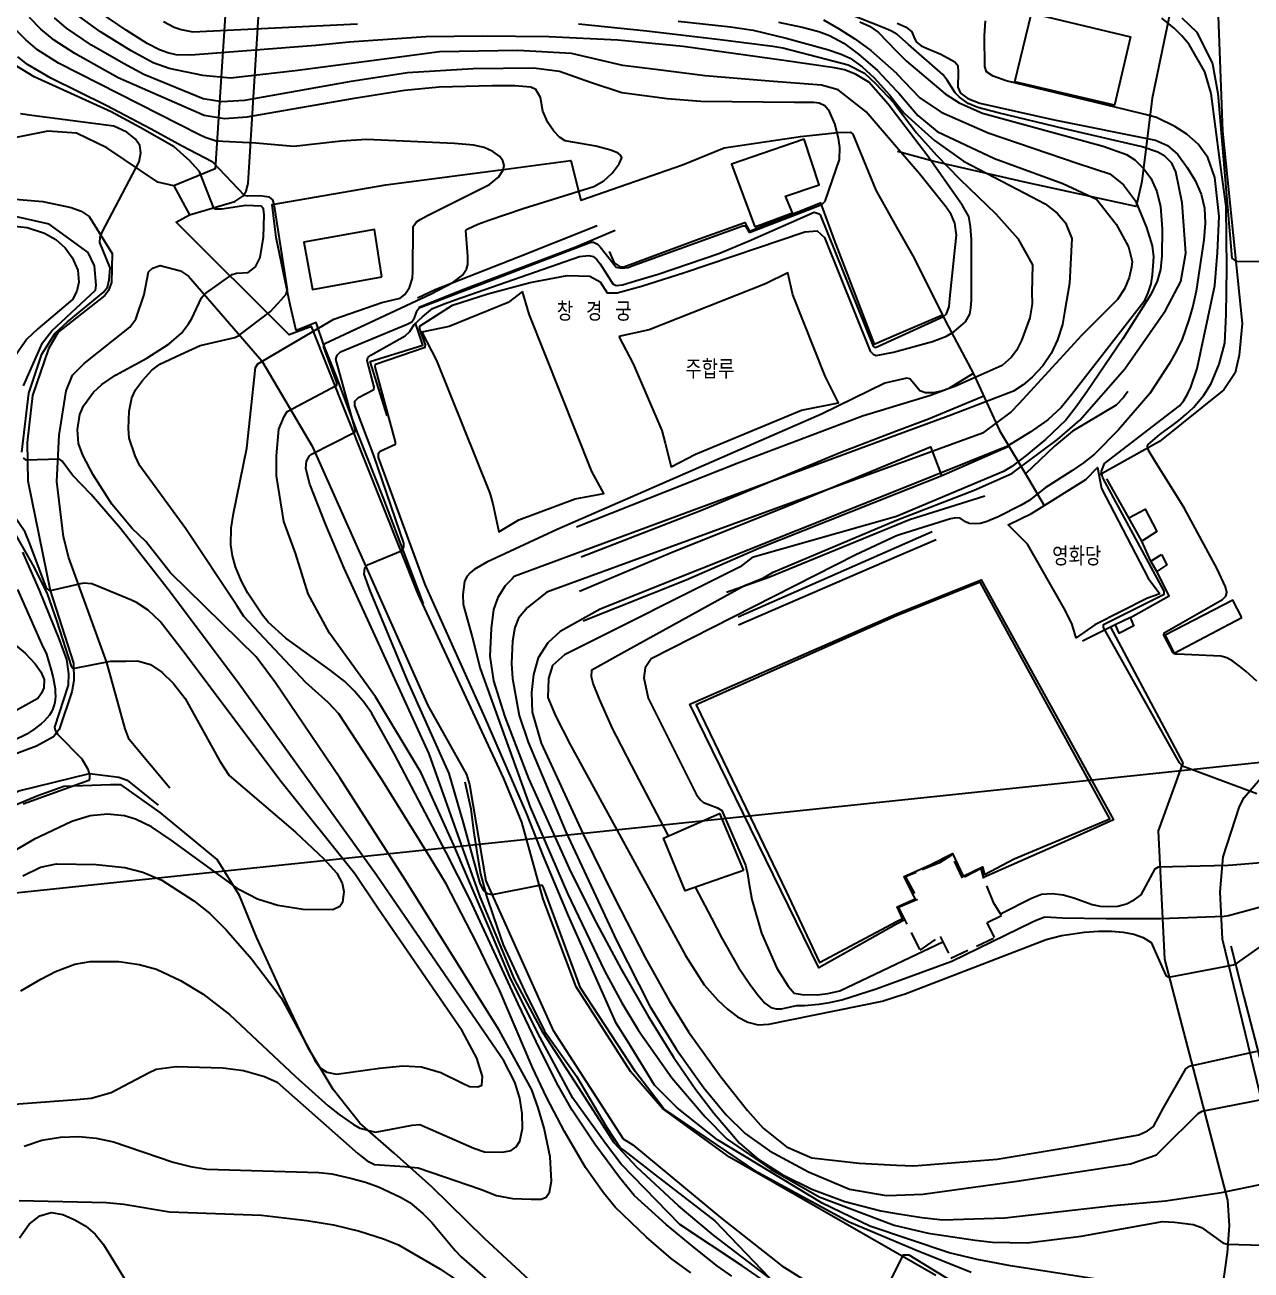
# Model space of a CAD drawing. Header units: feet. Extents: x 197796 to 199821, y 552499 to 555392.
# Drawn here: x 199281.3 to 199412.2, y 553517.4 to 553650.4 of the extents above; entities that cross this region are included whole.
import ezdxf

# ---------------------------------------------------------------- set-up
doc = ezdxf.new("R2010")
doc.units = ezdxf.units.FT
doc.header["$MEASUREMENT"] = 0
doc.linetypes.add('ANYANG3', pattern=[3, 2, -1])
for name, color, linetype in [('AAA001', 7, 'CONTINUOUS'), ('AAA004', 7, 'ANYANG3'), ('AAA008', 7, 'CONTINUOUS'), ('AAC001', 7, 'CONTINUOUS'), ('ADA085', 1, 'CONTINUOUS'), ('AE150', 7, 'CONTINUOUS'), ('AZ0801', 7, 'CONTINUOUS'), ('BA010', 5, 'CONTINUOUS'), ('CAA001', 7, 'CONTINUOUS'), ('CAA002', 30, 'CONTINUOUS'), ('wipco_image', 2, 'CONTINUOUS'), ('ZC003', 7, 'CONTINUOUS')]:
    doc.layers.add(name, color=color, linetype=linetype)
doc.styles.add('NGSW', font='ROMANS.shx', dxfattribs={"bigfont": 'NGSW.shx'})
picture_1 = doc.add_image_def('image1.jpg', size_in_pixel=(8269, 5907))

msp = doc.modelspace()

# ---------------------------------------------------------------- linework, layer by layer
at = {"layer": 'AAA001', "color": 255}
msp.add_lwpolyline([(199358.06, 553560.09), (199351.84, 553557.91), (199349.5, 553563.55), (199355.48, 553566.18), (199358.06, 553560.09)], dxfattribs=at)
at = {"layer": 'AAA004', "color": 255}
msp.add_lwpolyline([(199380.27, 553561.73), (199378.98, 553560.91), (199376.48, 553559.86), (199375.35, 553559.39), (199376.64, 553556.99), (199375.03, 553556.3), (199374.6, 553556.13), (199376.9, 553551.56), (199379.04, 553553.05), (199380.2, 553550.73), (199384.86, 553552.92), (199384.06, 553554.54), (199385.59, 553555.29), (199384.78, 553556.61), (199383.69, 553559.23), (199383.42, 553560.29), (199381.42, 553559.25), (199380.27, 553561.73)], dxfattribs=at)
at = {"layer": 'AAA008', "color": 255}
for points in [[(199388.81, 553651.61), (199399.38, 553649.08), (199397.65, 553641.78), (199387, 553644.29), (199388.81, 553651.61)], [(199359.28, 553628.8), (199363.27, 553630.3), (199362.53, 553632.08), (199366.14, 553633.3), (199364.52, 553638.17), (199356.77, 553635.49), (199359.28, 553628.8)], [(199319.43, 553623.47), (199318.67, 553628.51), (199311.13, 553627.18), (199312.06, 553622.12), (199319.43, 553623.47)], [(199344.74, 553617.08), (199346.26, 553614.19), (199349.33, 553607.06), (199349.7, 553605.7), (199350.32, 553603.17), (199352.94, 553604.53), (199364.25, 553609.22), (199368.18, 553610), (199366.76, 553612.87), (199363.31, 553621.55), (199362.77, 553623.89), (199360.39, 553622.71), (199347.99, 553617.82), (199344.74, 553617.08)], [(199334.45, 553621.91), (199332.94, 553620.71), (199326.64, 553618.16), (199323.73, 553617.56), (199325.28, 553614.54), (199330.99, 553600.36), (199331.29, 553599.22), (199331.94, 553596.25), (199334.06, 553597.52), (199340.1, 553599.76), (199343.15, 553600.33), (199341.87, 553602.67), (199335.18, 553619.49), (199334.45, 553621.91)], [(199402.48, 553589.61), (199401.18, 553589.17), (199395.57, 553586.3), (199393.58, 553584.92), (199393.09, 553586.46), (199392.25, 553588.12), (199388.37, 553594.91), (199386.3, 553596.97), (199388.79, 553598.21), (199394.58, 553601.83), (199395.85, 553603.1), (199396.28, 553600.85), (199401.24, 553591.29), (199402.48, 553589.61)]]:
    msp.add_lwpolyline(points, dxfattribs=at)
at = {"layer": 'AAC001', "color": 255}
for points in [[(199403.58, 553651.74), (199401.69, 553642.53), (199400.59, 553633.63), (199399.97, 553630.97), (199388.21, 553633.55), (199378.39, 553635.77), (199374.49, 553636.86)], [(199323.9, 553588.55), (199319.63, 553599.84), (199316.95, 553606.56), (199314.64, 553612.71), (199313.26, 553616.18), (199312.44, 553618.6), (199310.32, 553617.75), (199309.65, 553620.46), (199308.16, 553627.66), (199307.75, 553631.2), (199319.86, 553633.27), (199332.69, 553634.95), (199339.62, 553635.89), (199340.69, 553631.63), (199351.53, 553635.41), (199355.99, 553637.25), (199364.14, 553638.45), (199368.13, 553638.87), (199369.48, 553638.91), (199369.73, 553638.69), (199372.17, 553632.73), (199374.39, 553628.77), (199376.26, 553625.46), (199379.62, 553618.74), (199382.61, 553613.12), (199385.38, 553607.07), (199388.49, 553601.9), (199390.14, 553599.06)], [(199399.07, 553611.23), (199398.63, 553610.59), (199397.82, 553609.76), (199393.16, 553607), (199391.25, 553605.39), (199388.17, 553602.44)], [(199337.12, 553514.55), (199330.41, 553520.81), (199324.78, 553526.3), (199320.78, 553529.89), (199317.1, 553533.1), (199314.24, 553536.71), (199311.59, 553541.16), (199309.3, 553545.9), (199306.12, 553552.91), (199304.24, 553557.42), (199301.87, 553561.26), (199295.78, 553566.29), (199291.63, 553569.21), (199290.47, 553569.24), (199285.52, 553569.05), (199282.73, 553568.06), (199274.67, 553564.69)]]:
    msp.add_lwpolyline(points, dxfattribs=at)
at = {"layer": 'ADA085', "color": 255}
for points in [[(199401.58, 553757.03), (199402.69, 553756.14), (199404.01, 553755.89), (199405.52, 553755.82), (199405.95, 553754.56), (199409.4, 553731.11), (199414.42, 553709.17), (199414.66, 553705.12), (199414.37, 553701), (199413.07, 553693.54), (199409.4, 553679.53), (199408.06, 553669.35), (199409.2, 553639.03), (199411.27, 553618.47), (199410.95, 553615.1), (199410.55, 553613.2), (199409.32, 553611.4), (199402.47, 553605.88), (199396.03, 553602.27)], [(199303.44, 553662.28), (199301.65, 553634.99), (199297.24, 553633.18), (199295.53, 553633.57), (199290.1, 553637.25), (199286.87, 553638.81), (199283.79, 553639), (199278.8, 553638.03)], [(199378.58, 553516.85), (199356.57, 553529.46), (199349.4, 553534.69), (199345.98, 553538.63), (199340.2, 553547.65), (199336.67, 553557.03), (199334.38, 553565.25), (199332.48, 553569.92), (199323.34, 553589.6), (199311.94, 553618.16), (199309.55, 553617.28), (199297.5, 553629.3), (199298.93, 553630.07), (199303.77, 553631.51), (199304.6, 553632.09), (199304.95, 553632.62), (199305.17, 553633.42), (199306.96, 553662.18)], [(199278.61, 553631.88), (199283.27, 553631.5), (199286.27, 553630.86), (199287.35, 553630.49), (199288.2, 553629.91), (199290.67, 553625.95), (199290.59, 553622.85), (199290.26, 553621.99), (199289.88, 553621.47), (199284.9, 553617.55), (199283.86, 553615.76), (199282.16, 553610.79), (199281.59, 553605.78), (199281.67, 553601.7), (199284.03, 553589.97), (199286.54, 553582.23), (199286.58, 553580.35), (199286.34, 553579.17), (199285.01, 553575.12), (199284.4, 553574.34), (199282.6, 553573.37), (199272.97, 553569.79)], [(199296.8, 553568.87), (199292.49, 553574.07), (199292.04, 553575.21), (199290.08, 553582.28), (199286.05, 553593.46), (199285.46, 553595.72), (199284.77, 553601.6), (199285, 553606.55), (199285.76, 553611.3), (199286.41, 553612.95), (199287.66, 553614.2), (199292.54, 553618.08), (199293.18, 553618.93), (199294.08, 553621.59), (199294.53, 553624), (199294.95, 553624.39), (199295.8, 553624.68), (199297.96, 553624.09), (199298.8, 553623.54), (199306.62, 553614.49), (199312, 553605.39), (199324.36, 553577.68), (199328.5, 553570.32), (199328.82, 553569.26), (199330.54, 553558.99), (199337.69, 553543.06), (199345.22, 553531.45), (199346.24, 553530.79), (199355.59, 553523.05), (199362.15, 553517.88), (199364.8, 553516.2)], [(199397.24, 553586.07), (199404.95, 553571.57), (199402.31, 553564.32), (199403, 553550.61), (199409.71, 553524.9), (199409.89, 553522.18), (199409.68, 553519.26), (199409.16, 553515.47)], [(199415.57, 553526.37), (199409.18, 553552.76), (199408.94, 553557.79), (199409.25, 553561.53), (199411, 553566.9), (199411.49, 553567.88), (199414.29, 553571.15)], [(199116.69, 553388.33), (199119.68, 553389.04), (199145.26, 553392.99), (199163.53, 553397.11), (199172.54, 553399.87), (199181.67, 553404.55), (199194.94, 553414.25), (199199.87, 553421.06), (199205.17, 553433.07), (199211.26, 553448.66), (199216.81, 553462.22), (199222.66, 553478.74), (199233.93, 553500.47), (199242.27, 553514.65), (199253.39, 553532.76), (199264.38, 553554.9), (199268.59, 553562.36), (199280.7, 553568.57), (199288.23, 553570.43), (199291.37, 553570.05), (199292.26, 553569.71), (199295.57, 553567.07)]]:
    msp.add_lwpolyline(points, dxfattribs=at)
at = {"layer": 'AE150', "color": 255}
for points in [[(199306.96, 553662.18), (199303.44, 553662.28), (199301.65, 553634.99), (199297.24, 553633.18), (199298.93, 553630.07), (199303.77, 553631.51), (199304.6, 553632.09), (199304.95, 553632.62), (199305.17, 553633.42)], [(199400.58, 553595.24), (199399.19, 553597.72), (199400.94, 553598.66), (199402.16, 553596.27)], [(199402.66, 553593.82), (199403.23, 553592.72), (199402.16, 553592.01), (199401.52, 553593.12)], [(199399.35, 553587.09), (199397.72, 553586.31), (199398.11, 553585.42), (199399.73, 553586.24)]]:
    msp.add_lwpolyline(points, close=True, dxfattribs=at)
at = {"layer": 'AZ0801', "color": 255}
for points in [[(199343.7, 553626.15), (199344.25, 553624.97), (199344.87, 553624.54), (199345.29, 553624.53), (199353.32, 553627.51), (199358.19, 553629.25), (199358.69, 553628.35), (199366.28, 553631.38), (199367.73, 553627.37), (199372, 553616.28), (199374.39, 553617.3), (199379.29, 553619.41)], [(199323.25, 553621.23), (199325.14, 553622.11), (199334.03, 553625.58), (199342.42, 553628.93)], [(199323.39, 553620.23), (199328.19, 553622.13), (199340.15, 553626.66), (199344.34, 553628.44)], [(199320.03, 553608.61), (199318.19, 553614.43), (199323.81, 553616.18), (199323.03, 553618.5)], [(199340.22, 553596.77), (199357.54, 553603.63), (199370.77, 553608.63), (199374.39, 553609.73), (199378.03, 553610.83), (199380.02, 553611.58), (199382.59, 553613.16)], [(199340.72, 553593.56), (199353.58, 553598.55), (199368.44, 553604.74), (199374.39, 553607.01), (199377.8, 553608.31), (199383.69, 553610.76)], [(199340.53, 553589.89), (199350.68, 553594.18), (199361.83, 553598.64), (199374.39, 553603.83), (199378.01, 553605.32), (199379.2, 553602.25)], [(199340.94, 553586.75), (199351.93, 553591.12), (199359.69, 553594.49), (199374.39, 553600.34), (199379.14, 553602.23), (199386.39, 553605.39)], [(199399.19, 553597.72), (199396.84, 553601.9)], [(199356.24, 553589.81), (199360.77, 553591.4), (199374.39, 553596.99), (199375.77, 553597.56), (199383.82, 553600.07)], [(199378.19, 553596.24), (199374.39, 553594.57), (199357.48, 553587.13)], [(199357.52, 553586.32), (199374.39, 553593.61), (199378.61, 553595.43)], [(199401.52, 553593.12), (199400.58, 553595.24)], [(199375.26, 553554.83), (199374.39, 553554.34), (199366.09, 553549.68), (199352.34, 553577.84), (199374.39, 553587.48), (199383.42, 553591.12), (199397.56, 553565.48), (199392.63, 553563.3), (199383.66, 553559.34)], [(199399.35, 553587.09), (199403.48, 553589.42), (199402.16, 553592.01)], [(199397.72, 553586.31), (199394.23, 553584.57)], [(199328.3, 553569.53), (199328.94, 553566.66), (199329.24, 553564.35), (199329.62, 553561.81), (199329.99, 553559.72), (199330.61, 553557.33), (199331.35, 553555.12), (199332.4, 553552.15), (199334.66, 553547.25), (199336.82, 553542.94), (199340.21, 553538.11), (199343.47, 553532.65), (199344.88, 553530.46), (199345.38, 553530.12), (199348.62, 553527.6), (199354.98, 553522.68), (199360.8, 553516.63)], [(199410.07, 553552.05), (199411.46, 553546.59), (199412.87, 553541.11), (199414.13, 553536.3), (199415.05, 553532.06), (199415.93, 553528.59), (199416.64, 553524.55), (199416.65, 553522.36), (199416.56, 553519.35), (199416.57, 553515.34), (199415.99, 553513.2), (199415.34, 553510.91), (199414.29, 553508.33), (199412.97, 553505.3), (199412.27, 553503.69), (199410.89, 553501.58), (199407.69, 553497.75), (199404.94, 553494.49), (199402.45, 553492.92), (199400.83, 553491.92)]]:
    msp.add_lwpolyline(points, dxfattribs=at)
msp.add_lwpolyline([(199411.23, 553587.1), (199410.28, 553588.96), (199403.08, 553585.2), (199404.04, 553583.29)], close=True, dxfattribs=at)
at = {"layer": 'BA010', "color": 255}
msp.add_lwpolyline([(199374.39, 553554.63), (199375.02, 553554.96), (199374.44, 553556.22), (199376.36, 553557.06), (199375.2, 553559.43), (199377.99, 553560.68), (199380.37, 553561.91), (199381.51, 553559.48), (199383.55, 553560.48), (199383.78, 553559.67), (199386.96, 553561.33), (199397.16, 553565.58), (199383.31, 553590.86), (199374.39, 553587.26), (199353.01, 553577.76), (199362.66, 553557.78), (199366.17, 553550.26)], close=True, dxfattribs=at)
at = {"layer": 'CAA001', "color": 255}
for points, elevation in [([(199398.46, 553516.03), (199386.54, 553517.87), (199382.98, 553518.54), (199379.99, 553519.28), (199371.54, 553522.12), (199366.46, 553524.56), (199355.28, 553531.31), (199350.96, 553534.73), (199348.56, 553537.16), (199345.63, 553541.94), (199344.47, 553543.77), (199339.36, 553555.24), (199336.67, 553561.68), (199334.92, 553566.13), (199330.46, 553576.38), (199324.08, 553590.61), (199319.09, 553604.19), (199319.09, 553604.64), (199319.26, 553604.84), (199320.89, 553605.58), (199320.89, 553605.86), (199318.73, 553613.84), (199318.77, 553614.13), (199324.06, 553615.96), (199324.1, 553616.2), (199323.45, 553617.99), (199323.53, 553618.24), (199324.31, 553618.73), (199326.99, 553620.45), (199330.77, 553621.65), (199335.29, 553622.85), (199339.24, 553623.59), (199341.64, 553623.53), (199342.76, 553622.93), (199343.5, 553621.74), (199344.55, 553621.76), (199347.15, 553622.46), (199351.74, 553623.93), (199364.6, 553628.26), (199365.93, 553628.39), (199366.69, 553627.67), (199371.58, 553615.52), (199371.88, 553615.21), (199372.23, 553615.08), (199374.07, 553615.42), (199378.21, 553616.57), (199379.73, 553617.12), (199380.51, 553617.59), (199381.74, 553618.64), (199382.21, 553619.48), (199382.33, 553620.12), (199382.39, 553621), (199382.39, 553622.92), (199382.39, 553624.35), (199382.39, 553626.02), (199382.39, 553627.44), (199382.29, 553628.82), (199382.1, 553629.92), (199381.44, 553631.06), (199377.74, 553636.34), (199374.4, 553640.72), (199373.5, 553641.9), (199371.43, 553644.25), (199370.02, 553645.1), (199368.83, 553645.55), (199367.78, 553645.77), (199362.37, 553646.57), (199351.62, 553648.06), (199344.63, 553648.73), (199337.26, 553649.09), (199330.2, 553649.17), (199324.16, 553649.07), (199315.96, 553648.53), (199312.41, 553648.17), (199299.05, 553647.13), (199297.49, 553647.18), (199296.61, 553647.38), (199295.73, 553647.69), (199294.41, 553648.39), (199292.14, 553649.79), (199289.38, 553651.68)], 50), ([(199404.83, 553651.13), (199406.43, 553649.59), (199408.13, 553646.21), (199408.7, 553643.04), (199410.18, 553625.47), (199410.59, 553625.14), (199424.6, 553625)], 40), ([(199370.46, 553650.67), (199371.49, 553650.21), (199372.42, 553649.57), (199374.4, 553647.56), (199375.45, 553646.5), (199379.57, 553643), (199381.06, 553642.05), (199383.56, 553640.93), (199396.43, 553637.41), (199398.94, 553636.52), (199399.81, 553635.97), (199400.8, 553635.01), (199401.53, 553633.98), (199402.18, 553632.57), (199402.56, 553630.98), (199402.75, 553628.59), (199402.71, 553625.7), (199402.55, 553624.25), (199402.22, 553622.99), (199401.55, 553621.59), (199398.53, 553616.85), (199394.71, 553611.19), (199393.58, 553609.57), (199392.45, 553608.15), (199390.32, 553606.12), (199388.24, 553604.4), (199386.69, 553603.21), (199385.79, 553602.67), (199374.39, 553597.87), (199358.98, 553593.48), (199357.71, 553592.5), (199338.96, 553583.09), (199337.66, 553581.96), (199337.25, 553580.58), (199337.17, 553578.55), (199337.98, 553576.58), (199339.58, 553573.45), (199351.85, 553551.02), (199353.85, 553547.89), (199355.31, 553546.24), (199356.34, 553545.26), (199357.42, 553544.47), (199358.52, 553543.89), (199359.62, 553543.61), (199360.75, 553543.67), (199372.85, 553546.14), (199374.38, 553546.62), (199375.32, 553546.93), (199390.36, 553552.72), (199392, 553553.14), (199394.44, 553553.48), (199395.96, 553553.6), (199397.34, 553553.59), (199398.58, 553553.5), (199399.72, 553553.3), (199400.71, 553552.93), (199401.56, 553552.38), (199403.12, 553548.86), (199403.47, 553548.68), (199410.35, 553550.02), (199410.8, 553550.22), (199417.32, 553554.84)], 45), ([(199352.43, 553517.13), (199350.33, 553518.66), (199347.71, 553520.93), (199344.37, 553524.14), (199343.1, 553525.67), (199341.2, 553528.38), (199338.94, 553532.2), (199337.03, 553535.87), (199335.52, 553539.04), (199332.03, 553547.24), (199329.56, 553552.39), (199326.3, 553558.65), (199324.59, 553561.47), (199319.37, 553569.89), (199314.85, 553576.81), (199313.72, 553578.01), (199311.34, 553580.17), (199304.73, 553587.21), (199303.97, 553588.38), (199298.54, 553596.56), (199293.63, 553603.3), (199293.12, 553604.35), (199292.48, 553606.23), (199292.39, 553607.28), (199292.47, 553609.13), (199292.76, 553610.55), (199293.16, 553611.41), (199293.9, 553612.41), (199294.89, 553613.49), (199295.74, 553614.13), (199297.97, 553615.16), (199300.07, 553616.12), (199303.74, 553617), (199304.18, 553617.21), (199307.57, 553619.76), (199308.7, 553621.01), (199309.23, 553621.62), (199309.36, 553622.07), (199307.97, 553631.23), (199307.81, 553631.67), (199307.44, 553631.96), (199307.16, 553632), (199306.42, 553632.11), (199305.11, 553632.08), (199304.79, 553632.16), (199301.41, 553635.69), (199298.07, 553637.43), (199294.81, 553639.23), (199290.01, 553641.76), (199284.11, 553644.67), (199281.64, 553646.12), (199280.58, 553646.95)], 55), ([(199281.09, 553594.08), (199282.87, 553590), (199285.02, 553584.73), (199285.78, 553582.61), (199286, 553581.09), (199285.96, 553579.86), (199284.51, 553575.38), (199284.57, 553575.06), (199284.83, 553574.65), (199287.42, 553572), (199288.08, 553570.89), (199288.24, 553570.29), (199288.24, 553569.91), (199288.18, 553569.69), (199281.16, 553567.18)], 60), ([(199281.27, 553530.64), (199283.14, 553531.28), (199285.15, 553531.6), (199287.09, 553531.68), (199288.94, 553531.52), (199290.8, 553531.1), (199297.19, 553528.94), (199299.02, 553528.47), (199300.77, 553528.2), (199312.72, 553527.85), (199314.11, 553527.68), (199316.25, 553527.2), (199317.71, 553526.8), (199319.09, 553526.3), (199321.44, 553525.21), (199322.44, 553524.63), (199323.84, 553523.45), (199324.78, 553522.5), (199327.29, 553519.52), (199327.9, 553518.83), (199338.18, 553509.88)], 55)]:
    msp.add_lwpolyline(points, dxfattribs=dict(at, elevation=elevation))
at = {"layer": 'CAA002', "color": 255}
for points, elevation in [([(199361.1, 553515.67), (199357.92, 553517.86), (199351.25, 553522.28), (199345, 553528.74), (199343.31, 553530.94), (199339.85, 553535.79), (199336.1, 553542.7), (199333.09, 553548.8), (199330.96, 553553.8), (199327.14, 553562.77), (199323.64, 553570.51), (199318.76, 553578.64), (199313.87, 553585.42), (199311.58, 553589.62), (199310.22, 553593.96), (199309, 553597.35), (199308.19, 553602.23), (199308.19, 553604.36), (199308.44, 553607.21), (199309.01, 553608.55), (199309.34, 553609.08), (199314.63, 553611.89), (199314.63, 553612.17), (199313.25, 553615.96), (199313.25, 553616.08), (199313.37, 553616.33), (199324.73, 553621.64), (199327.03, 553622.86), (199328.06, 553623.64), (199328.5, 553624.27), (199328.64, 553624.77), (199328.62, 553625.62), (199328.4, 553628.41), (199328.61, 553628.59), (199329.71, 553629.09), (199330.86, 553629.51), (199334.55, 553630.74), (199342.07, 553633.09), (199343.16, 553633.7), (199344.02, 553634.53), (199344.79, 553635.53), (199345.05, 553636.18), (199344.95, 553636.43), (199344.67, 553636.67), (199343.9, 553637), (199342.29, 553637.41), (199339, 553637.98), (199338.41, 553638.37), (199337.82, 553639.03), (199337.17, 553639.95), (199336.64, 553641.14), (199336.38, 553642.62), (199335.9, 553643.46), (199335.36, 553643.71), (199333.63, 553643.84), (199331.23, 553643.86), (199325.58, 553643.71), (199321.88, 553643.37), (199316.27, 553642.45), (199305.04, 553640.5), (199302.64, 553640.33), (199300.49, 553640.67), (199291.3, 553644.7), (199286.68, 553647.29), (199284.48, 553648.72), (199283.03, 553649.91), (199281.84, 553651.16)], 53), ([(199361.65, 553515.96), (199354.85, 553521.15), (199351.11, 553524.28), (199346.68, 553528.4), (199344.23, 553530.99), (199340.49, 553536.87), (199336.67, 553542.75), (199333.61, 553548.48), (199329.95, 553557.26), (199327.61, 553563.81), (199324.5, 553572.52), (199315.41, 553592.35), (199313.47, 553597), (199311.75, 553601.34), (199311.34, 553603.01), (199311.4, 553603.78), (199311.72, 553604.36), (199311.86, 553604.49), (199316.55, 553606.88), (199316.59, 553607.21), (199314.55, 553614.66), (199314.67, 553615.1), (199315.04, 553615.47), (199322.15, 553618.4), (199322.66, 553618.65), (199322.93, 553619.08), (199323.23, 553619.85), (199323.43, 553620.16), (199341.74, 553627.15), (199342.05, 553627.15), (199342.46, 553626.94), (199342.76, 553626.67), (199344.45, 553624.49), (199345.03, 553624.39), (199345.75, 553624.45), (199346.26, 553624.66), (199357.98, 553628.92), (199358.25, 553628.89), (199358.66, 553628.24), (199358.77, 553628.24), (199366.41, 553631.17), (199366.78, 553631.55), (199368.29, 553635.99), (199368.34, 553637.26), (199368.21, 553638.28), (199367.8, 553639.79), (199367.23, 553641.11), (199366.72, 553641.73), (199366.12, 553642), (199365.56, 553642.07), (199363.5, 553642.08), (199353.49, 553642.17), (199349.9, 553642.47), (199345.06, 553643.1), (199341.73, 553644.21), (199338.4, 553645.39), (199335.63, 553645.74), (199329.19, 553645.67), (199322.19, 553645.25), (199315.95, 553644.28), (199304.79, 553642.27), (199302.37, 553642.13), (199300.39, 553642.47), (199294.03, 553645.07), (199291.88, 553646.22), (199288.47, 553648.19), (199285.78, 553650.02), (199284.51, 553651.12)], 52), ([(199382.37, 553517.17), (199376.33, 553519.6), (199369.32, 553522.55), (199359.59, 553527.85), (199349.55, 553534.64), (199346.51, 553538.57), (199340.66, 553547.54), (199336.72, 553558.27), (199336.6, 553558.48), (199336.25, 553558.48), (199331.23, 553557.5), (199330.76, 553557.59), (199330.35, 553557.95), (199329.94, 553558.68), (199328.17, 553565.17), (199326.62, 553570.42), (199322.19, 553580.38), (199318.15, 553590.03), (199317.57, 553591.73), (199317.63, 553592.38), (199317.9, 553592.72), (199321.62, 553594.26), (199321.78, 553594.63), (199321.78, 553595.03), (199318.6, 553604.4), (199316.57, 553609.73), (199316.57, 553610.18), (199316.97, 553610.59), (199318.6, 553611.44), (199318.64, 553611.68), (199317.87, 553614.53), (199317.95, 553614.86), (199318.28, 553615.1), (199321.92, 553617.16), (199322.42, 553617.64), (199322.9, 553618.38), (199323.78, 553619.19), (199324.85, 553620.07), (199326.2, 553620.63), (199327.29, 553621.02), (199340.54, 553625.62), (199341.53, 553625.73), (199341.99, 553625.63), (199342.37, 553625.35), (199342.75, 553624.84), (199344.09, 553622.73), (199344.45, 553622.52), (199345.13, 553622.62), (199346.53, 553623.03), (199348.93, 553623.75), (199355.41, 553625.96), (199358.67, 553627.3), (199365.59, 553630.35), (199366.13, 553630.2), (199366.24, 553630.07), (199371.88, 553616.07), (199372.16, 553615.93), (199379.41, 553619.24), (199379.72, 553619.51), (199380.02, 553620.29), (199380.09, 553621.15), (199380.64, 553626.61), (199380.79, 553627.92), (199380.6, 553629.2), (199380.23, 553630.12), (199379.69, 553630.91), (199376.85, 553634.45), (199374.4, 553637.29), (199371.13, 553641.08), (199368.16, 553643.41), (199366.39, 553643.92), (199360.81, 553644.34), (199353.97, 553644.93), (199348.65, 553645.61), (199345.18, 553646.03), (199339.69, 553647.3), (199333.95, 553647.63), (199325.59, 553647.47), (199320.52, 553646.79), (199310.21, 553645.44), (199303.29, 553644.68), (199300.34, 553644.95), (199296.75, 553645.7), (199295.05, 553646.32), (199292.68, 553647.58), (199289.41, 553649.61), (199287.09, 553651.3)], 51), ([(199366.6, 553650.91), (199368.2, 553649.99), (199369.93, 553648.86), (199371.63, 553647.62), (199374.39, 553645.19), (199374.4, 553645.18), (199376.87, 553642.58), (199379.17, 553641.03), (199384.18, 553638.82), (199393.76, 553635.57), (199397.15, 553634.47), (199398.63, 553633.29), (199399.88, 553631.59), (199400.49, 553630.12), (199401.06, 553628.74), (199401.66, 553626.77), (199401.83, 553625.61), (199401.69, 553623.66), (199401.53, 553622.72), (199401.23, 553621.76), (199400.79, 553620.81), (199393.05, 553610.85), (199391.96, 553609.5), (199390.55, 553608.21), (199388.67, 553606.87), (199386.17, 553605.34), (199374.39, 553600.63), (199342.76, 553587.98), (199338.47, 553585.59), (199337.17, 553584.38), (199336.15, 553582.77), (199335.63, 553581.02), (199335.43, 553579.09), (199335.5, 553576.98), (199336.47, 553573.67), (199340.9, 553564.03), (199344.28, 553557.15), (199347.55, 553550.79), (199350.14, 553546.12), (199352.18, 553542.85), (199355.63, 553538.07), (199358.48, 553534.45), (199360.16, 553532.56), (199362.66, 553530.57), (199365.34, 553529.42), (199370.4, 553528.84), (199374.38, 553528.64), (199376.25, 553528.55), (199385.14, 553529.27), (199393.46, 553530.66), (199400.24, 553531.87), (199401.17, 553532.28), (199401.82, 553532.76), (199402.88, 553534.73), (199405.28, 553538.92), (199405.65, 553539.19), (199412.86, 553540.8)], 46), ([(199350.05, 553563.79), (199349.59, 553564.67), (199346.15, 553571.26), (199344.48, 553574.42), (199344.1, 553575.16), (199342.68, 553578.36), (199342, 553580.04), (199341.83, 553580.75), (199341.86, 553581.52), (199345.65, 553583.6), (199358.09, 553590.48), (199360.17, 553591.34), (199361.23, 553591.93), (199374.39, 553597.47), (199382.66, 553600.69), (199386.7, 553602.45), (199391.58, 553606.08), (199393.97, 553608.16), (199398.74, 553613.65), (199403.09, 553619.87), (199404.75, 553622.98), (199405.27, 553625.99), (199404.86, 553631.38), (199404.2, 553634.68), (199403.78, 553635.61), (199403.02, 553636.35), (199402.28, 553636.77), (199400.62, 553637.33), (199392.33, 553639.26), (199385.24, 553640.98), (199383.08, 553641.54), (199382.04, 553641.98), (199381.11, 553642.63), (199380.64, 553643.12), (199379.8, 553644.47), (199379.33, 553645.06), (199375.65, 553648.27), (199374.41, 553649.37), (199373.84, 553649.7), (199373.22, 553649.99), (199368.8, 553651.71)], 44), ([(199412.84, 553580.28), (199411.71, 553581.32), (199411, 553581.91), (199410.3, 553582.42), (199409.63, 553582.78), (199408.99, 553582.96), (199404.33, 553583.19), (199404.24, 553583.19), (199404.15, 553583.19), (199404.11, 553583.2), (199404.06, 553583.21), (199404.03, 553583.22), (199403.99, 553583.24), (199403.94, 553583.28), (199403.9, 553583.32), (199402.93, 553585.19), (199402.96, 553585.47), (199409.2, 553589.02), (199409.55, 553589.37), (199409.64, 553589.77), (199409.49, 553590.36), (199408.63, 553592.3), (199405.09, 553598.8), (199401.95, 553603.82), (199401.37, 553604.82), (199401.2, 553605.17), (199401.16, 553605.42), (199401.24, 553605.55), (199402.48, 553606.62), (199403.8, 553607.6), (199404.51, 553608.13), (199405.28, 553608.75), (199406.1, 553609.52), (199407.2, 553610.84), (199407.97, 553612.07), (199408.82, 553614.14), (199409.43, 553616.37), (199409.59, 553619.45), (199409.66, 553624.37), (199409.59, 553630.98), (199408.89, 553635.9), (199407.97, 553643.05), (199407.28, 553645.36), (199405.62, 553648.27), (199404.85, 553649.18), (199404.03, 553650.01), (199402.72, 553651.09)], 41), ([(199356.82, 553516.78), (199355.26, 553517.85), (199352.81, 553519.78), (199349.81, 553522.29), (199346.39, 553525.4), (199344.8, 553527.32), (199342.18, 553530.86), (199339.77, 553534.48), (199338.27, 553537.12), (199336.3, 553541), (199334.01, 553545.85), (199328.89, 553556.94), (199326.27, 553562.09), (199320.8, 553572.51), (199318.33, 553576.91), (199317.51, 553578.06), (199316.54, 553579.21), (199315.51, 553580.27), (199313.94, 553581.48), (199309.19, 553584.88), (199307.3, 553586.61), (199306.71, 553587.35), (199305.15, 553589.68), (199304.43, 553591.03), (199303.82, 553592.51), (199303.5, 553593.69), (199303.34, 553594.84), (199303.38, 553596.62), (199303.63, 553598.21), (199305.04, 553605.18), (199305.97, 553613.8), (199306.22, 553614.17), (199314.33, 553618.93), (199319.44, 553620.71), (199321.39, 553621.2), (199321.89, 553621.59), (199322.39, 553622.31), (199322.71, 553623.33), (199322.75, 553624.02), (199322.79, 553628.82), (199323.14, 553629.32), (199323.55, 553629.6), (199324.33, 553630.02), (199330.95, 553633.32), (199331.93, 553634.13), (199332.41, 553634.87), (199332.49, 553635.36), (199332.36, 553635.85), (199332.03, 553636.3), (199331.3, 553636.85), (199330.36, 553637.26), (199329.24, 553637.53), (199327.22, 553637.71), (199317.8, 553638.11), (199315.12, 553637.94), (199310.06, 553637.38), (199305.99, 553637.72), (199301.75, 553637.96), (199300.58, 553638.35), (199299.97, 553638.63), (199284.92, 553646.29), (199282.68, 553647.68), (199281.44, 553648.75), (199279.92, 553650.3)], 54), ([(199296.15, 553650.73), (199297.28, 553650.13), (199298.04, 553649.85), (199299.28, 553649.63), (199316.84, 553650.48)], 49), ([(199340.43, 553650.46), (199347.75, 553649.74), (199355.57, 553648.79), (199361.17, 553648.08), (199362.26, 553647.91), (199366.92, 553646.7), (199369.21, 553646.11), (199370.98, 553645.22), (199372.16, 553644.12), (199374.15, 553641.99), (199374.4, 553641.65), (199376.51, 553638.82), (199378.65, 553636.46), (199381.15, 553633.88), (199384.98, 553630.19), (199387.34, 553627.54), (199388.89, 553624.74), (199388.84, 553621.78), (199388.86, 553620.59), (199388.6, 553619.08), (199387.73, 553616.66), (199387.18, 553615.58), (199386.64, 553614.85), (199385.65, 553613.99), (199382.47, 553612.56), (199380.6, 553611.74), (199379.28, 553611.29), (199378.34, 553611.09), (199377.49, 553611.07), (199376.89, 553611.28), (199376.07, 553612.3), (199375.8, 553612.58), (199375.47, 553612.66), (199374.39, 553612.4), (199373.15, 553612.11), (199366.37, 553608.79), (199338.17, 553596.5), (199330.66, 553592.99), (199329.29, 553592.2), (199328.88, 553591.86), (199328.53, 553591.46), (199328.28, 553590.94), (199328.1, 553589.54), (199328.13, 553588.48), (199329.08, 553585.03), (199329.95, 553581.64), (199335.28, 553566.86), (199339.26, 553557.61), (199343.22, 553549.36), (199345.06, 553545.95), (199346.85, 553542.99), (199350.41, 553537.95), (199353.95, 553533.77), (199356.31, 553531.4), (199360.96, 553528.19), (199366.13, 553525.24), (199374.13, 553522.21), (199377.76, 553521.36), (199382.77, 553520.6), (199384.62, 553520.41), (199388.32, 553520.32), (199394.11, 553521.05), (199402.79, 553522.6), (199404.06, 553522.54), (199406.05, 553522.29), (199406.94, 553521.98), (199409.23, 553520.33), (199409.69, 553520.18), (199417.24, 553519.99)], 49), ([(199351.07, 553650.74), (199356.66, 553650.16), (199359.1, 553649.79), (199362.6, 553648.95), (199367.02, 553647.73), (199368.48, 553647.22), (199369.43, 553646.79), (199370.73, 553645.89), (199372.01, 553644.69), (199373.63, 553642.91), (199374.4, 553641.94), (199375.16, 553640.96), (199376.36, 553639.85), (199378.43, 553638.01), (199381.52, 553635.8), (199388.08, 553632.4), (199390.26, 553631.27), (199391.55, 553630.27), (199392.42, 553629.22), (199393.1, 553627.54), (199392.84, 553622.76), (199392.36, 553619.87), (199392.1, 553618.39), (199391.58, 553616.72), (199390.89, 553615.28), (199389.99, 553613.97), (199388.87, 553612.74), (199387.91, 553611.93), (199386.88, 553611.25), (199380.28, 553608.73), (199374.39, 553606.55), (199333.59, 553591.47), (199333.31, 553591.19), (199332.61, 553590.48), (199331.84, 553589.24), (199331.38, 553587.96), (199331.12, 553585.9), (199330.99, 553582.95), (199331.36, 553580.34), (199332.56, 553576.5), (199335.1, 553569.9), (199339.43, 553560.31), (199342.12, 553554.92), (199344.99, 553549.56), (199347.88, 553544.53), (199350.58, 553540.16), (199352.94, 553536.72), (199354.91, 553534.13), (199357.64, 553530.98), (199359.61, 553529.27), (199362.18, 553527.64), (199365.35, 553526.07), (199368.86, 553524.76), (199372.71, 553523.76), (199374.38, 553523.48), (199377.08, 553523.03), (199379.34, 553522.8), (199385.94, 553523), (199397.5, 553524.3), (199403.11, 553524.8), (199409.09, 553525.72), (199409.58, 553525.81), (199416.47, 553527.23)], 48), ([(199361.79, 553650.64), (199364.31, 553650.1), (199366.08, 553649.64), (199367.24, 553649.23), (199368.77, 553648.4), (199370.32, 553647.23), (199372.34, 553645.48), (199374.4, 553643.33), (199374.65, 553643.07), (199376.67, 553640.69), (199378.72, 553638.97), (199384.84, 553636.09), (199392.14, 553633.44), (199395.75, 553631.74), (199397.82, 553629.09), (199399.15, 553626.65), (199399.55, 553625.09), (199399.48, 553624.49), (199399.22, 553623.39), (199398.71, 553622.17), (199397.98, 553621.04), (199394.13, 553617.19), (199388.65, 553611.22), (199387.45, 553609.9), (199386.64, 553609.05), (199383.57, 553606.78), (199374.39, 553603.42), (199337.07, 553589.8), (199335.01, 553588.16), (199334.04, 553587.03), (199333.63, 553586.03), (199333.38, 553584.56), (199333.29, 553582.18), (199333.39, 553580.59), (199334.12, 553576.63), (199335.06, 553573.79), (199339.1, 553564.21), (199344.5, 553552.6), (199348.05, 553545.6), (199350.91, 553540.97), (199353.83, 553536.88), (199356.22, 553534.01), (199358.24, 553532.02), (199360.84, 553530.16), (199365, 553527.9), (199369.37, 553526.06), (199373.29, 553525.37), (199374.38, 553525.41), (199377.19, 553525.52), (199387.24, 553526.9), (199399.38, 553528.78), (199402.13, 553529.72), (199402.79, 553530.36), (199406.58, 553534.15), (199407, 553534.38), (199414.44, 553535.84)], 47), ([(199374.47, 553650.56), (199375.42, 553650.12), (199376.01, 553649.63), (199376.24, 553649.07), (199376.47, 553648.54), (199377.03, 553648.12), (199377.85, 553647.77), (199379.11, 553647.25), (199380.6, 553646.43), (199380.93, 553646.02), (199380.96, 553645.32), (199380.94, 553643.71), (199381.23, 553643.07), (199381.99, 553642.51), (199383.28, 553642.02), (199391.23, 553640.22), (199402.04, 553638.06), (199403.32, 553637.47), (199404.42, 553636.51), (199405.4, 553635.15), (199406.28, 553633.73), (199406.91, 553632.27), (199407.27, 553630.8), (199407.32, 553629.19), (199407.19, 553627.42), (199406.38, 553621.93), (199406.02, 553620.33), (199405.6, 553618.87), (199404.86, 553616.8), (199404.24, 553615.48), (199403.5, 553614.17), (199401.41, 553611.02), (199398.07, 553607.12), (199395.51, 553604.52), (199394.34, 553603.59), (199393.1, 553602.76), (199390.24, 553600.93), (199388.56, 553599.58), (199387.7, 553599.08), (199385.24, 553597.83), (199383.97, 553597.31), (199383.33, 553597.14), (199382.79, 553597.1), (199382.13, 553597.13), (199381.75, 553597.29), (199381.19, 553597.68), (199380.75, 553597.75), (199380.14, 553597.64), (199374.82, 553595.96), (199374.39, 553595.8), (199370.05, 553593.8), (199348.21, 553582.69), (199347.56, 553581.71), (199347.4, 553580.66), (199347.89, 553578.47), (199353.03, 553568.15), (199353.45, 553567.64), (199353.8, 553567.33), (199355.28, 553566.76), (199355.74, 553566.47), (199358.26, 553560.64), (199358.48, 553559.76), (199358.62, 553558.81), (199358.93, 553556.97), (199359.98, 553553.4), (199361.61, 553549.67), (199362.82, 553547.72), (199363.45, 553546.98), (199364.33, 553546.83), (199365.9, 553546.82), (199367.04, 553546.94), (199368.34, 553547.25), (199374.39, 553550.11), (199379.34, 553552.46)], 43), ([(199412.86, 553568.27), (199404.91, 553571.23), (199404.59, 553571.59), (199396.47, 553586.01), (199396.47, 553586.33), (199402.96, 553589.57), (199402.96, 553589.89), (199396.41, 553601.99), (199396.25, 553602.59), (199396.25, 553602.71), (199396.57, 553603.52), (199404.6, 553609.69), (199405.06, 553610.27), (199405.44, 553610.92), (199405.79, 553611.7), (199406.47, 553613.67), (199408.36, 553622.52), (199408.66, 553626.06), (199408.82, 553629.91), (199408.36, 553634.06), (199407.62, 553636.2), (199406.57, 553637.64), (199405.38, 553638.69), (199404.09, 553639.51), (199402.14, 553640.47), (199400.93, 553640.79), (199398.91, 553641.3), (199386.08, 553644.39), (199384.71, 553644.87), (199384, 553645.35), (199383.8, 553645.92), (199383.79, 553649.19), (199383.89, 553650.81)], 42), ([(199278.27, 553534.98), (199286.85, 553535.62), (199288.41, 553535.78), (199290.56, 553536.38), (199294.54, 553538.49), (199295.35, 553538.86), (199297.49, 553539.14), (199302.46, 553539.03), (199304.69, 553538.74), (199306.91, 553538.1), (199308.26, 553537.49), (199316.88, 553529.87), (199317.88, 553529.07), (199318.67, 553528.71), (199321.91, 553528.48), (199323.33, 553528.34), (199329.97, 553526.06), (199331.67, 553525.4), (199333.41, 553525.06), (199335.4, 553525.01), (199336.47, 553525.01), (199336.98, 553525.2), (199337.34, 553525.74), (199337.56, 553526.91), (199337.42, 553529.51), (199336.76, 553532.59), (199336.15, 553534.76), (199335.45, 553536.66), (199331.96, 553543.04), (199321.94, 553559.08), (199314.96, 553569.96), (199308.1, 553580.12), (199306.04, 553582.91), (199296.86, 553591.89), (199294.27, 553595.21), (199292.79, 553596.61), (199290.63, 553599.18), (199288.64, 553602.33), (199287.53, 553604.44), (199287.08, 553605.67), (199286.97, 553607.15), (199287.21, 553608.75), (199287.61, 553609.69), (199288.67, 553611.14), (199289.55, 553611.96), (199291.03, 553612.95), (199294.36, 553614.79), (199296.73, 553616.31), (199298.05, 553617.44), (199298.81, 553618.44), (199299.17, 553619), (199300.19, 553621.23), (199300.5, 553621.6), (199303.47, 553623.71), (199303.92, 553623.87), (199305.19, 553623.94), (199305.95, 553624.54), (199306.47, 553625.53), (199306.82, 553627.71), (199306.87, 553630.08), (199306.83, 553630.71), (199306.57, 553630.99), (199304.93, 553631.08), (199302.37, 553630.7), (199301.69, 553630.7), (199301.53, 553630.81), (199299.97, 553634.72), (199299.53, 553635.21), (199298.94, 553635.83), (199297.28, 553637.34), (199293.64, 553639.4), (199290.57, 553641.09), (199282.33, 553644.82), (199280.22, 553646.08)], 56), ([(199281.02, 553604.75), (199281.78, 553611.03), (199283.17, 553615.2), (199284.59, 553617.44), (199285.89, 553618.67), (199289.69, 553621.8), (199290.17, 553622.37), (199290.33, 553623.13), (199290.45, 553624.42), (199289.35, 553627.14), (199289.38, 553627.71), (199289.6, 553628.24), (199293.56, 553635.75), (199293.72, 553636.69), (199293.6, 553637.5), (199293.15, 553638.15), (199292.21, 553638.9), (199290.84, 553639.53), (199282.09, 553640.7), (199280.87, 553640.86)], 57), ([(199281.21, 553611.82), (199283.23, 553616.4), (199284.23, 553617.69), (199288.87, 553622.05), (199288.94, 553622.59), (199288.78, 553624.65), (199288.1, 553626.07), (199283.93, 553629.09), (199279.22, 553630.15)], 58), ([(199279.61, 553628.95), (199281.58, 553628.73), (199283.44, 553628.13), (199284.65, 553627.44), (199285.64, 553626.55), (199286.39, 553625.54), (199287.01, 553624.17), (199287.11, 553622.88), (199286.88, 553621.94), (199286.42, 553621.03), (199282.73, 553617.9), (199281.56, 553616.8), (199280.15, 553614.8)], 59), ([(199280.93, 553547.25), (199283.04, 553548.47), (199284.63, 553549.3), (199286.67, 553550.07), (199288.3, 553550.37), (199291.38, 553550.35), (199293.53, 553550.06), (199295.4, 553549.53), (199297.97, 553548.32), (199300.37, 553546.87), (199303.19, 553544.72), (199310.24, 553538.09), (199313.71, 553534.97), (199314.88, 553534.02), (199316.41, 553532.97), (199317.09, 553532.57), (199318.78, 553532.14), (199322.68, 553532.91), (199323.52, 553532.95), (199329.27, 553530.45), (199330.41, 553530.06), (199332.33, 553530), (199333.24, 553530.18), (199333.79, 553530.57), (199334.17, 553531.2), (199334.45, 553532.54), (199334.43, 553534.13), (199334.16, 553535.78), (199333.64, 553537.48), (199332.48, 553539.75), (199318.89, 553559.58), (199304.22, 553579.98), (199296.9, 553589.77), (199291.54, 553596.58), (199288.41, 553600.22), (199286.44, 553602.3), (199285.32, 553603.77), (199285.03, 553603.99), (199281.49, 553603.89), (199281.21, 553604.15)], 57), ([(199277.15, 553601.49), (199282.19, 553592.69), (199283.67, 553589.74), (199284.76, 553586.68), (199286.28, 553581.88), (199286.47, 553581.69), (199286.69, 553581.69), (199290.48, 553582.42), (199292.07, 553582.44), (199293.37, 553582.47), (199294.76, 553582.08), (199295.97, 553581.25), (199297.16, 553580.08), (199298.46, 553578.45), (199302.17, 553571.76), (199303.16, 553570.24), (199310.22, 553564.17), (199313.24, 553561.32), (199314.65, 553559.79), (199315.22, 553558.73), (199315.38, 553557.83), (199315.25, 553556.68), (199314.98, 553556.23), (199314.22, 553555.89), (199311.05, 553555.9), (199308.36, 553556.35), (199306.19, 553557.03), (199304.26, 553558.01), (199296.95, 553563.31), (199294.86, 553564.75), (199293.16, 553565.56), (199291.97, 553565.92), (199290.15, 553566.11), (199288.32, 553565.92), (199286.37, 553565.33), (199282.3, 553563.39), (199280.17, 553562.14)], 59), ([(199281.12, 553559.52), (199283.01, 553560.44), (199284.72, 553560.79), (199288.97, 553560.73), (199292, 553560.4), (199293.95, 553559.92), (199295.95, 553559.06), (199299.38, 553556.86), (199301.08, 553555.49), (199302.84, 553553.76), (199305.53, 553550.66), (199308.7, 553546.5), (199311.81, 553540.78), (199312.29, 553539.8), (199312.88, 553539.02), (199313.57, 553538.56), (199314.61, 553538.35), (199319.18, 553538.98), (199321.7, 553539.24), (199323.67, 553539.12), (199325.73, 553538.52), (199328.05, 553537.36), (199328.82, 553537.01), (199329.68, 553537), (199330.11, 553537.18), (199330.18, 553538.09), (199329.58, 553540.04), (199328.01, 553542.98), (199319.02, 553556.07), (199316.55, 553559.73), (199308.55, 553569.71), (199298.45, 553583.2), (199295.78, 553586.65), (199294.49, 553587.86), (199293.26, 553588.69), (199292.72, 553588.94), (199289.44, 553590.28), (199288.49, 553590.69), (199287.61, 553590.76), (199284.04, 553589.94), (199283.66, 553590.22), (199281.9, 553594.87), (199281.38, 553596.19), (199280.25, 553597.86)], 58), ([(199280.54, 553590.09), (199283.12, 553584.29), (199283.65, 553583.17), (199284.16, 553581.48), (199284.37, 553580.66), (199284.52, 553579.86), (199284.57, 553579.47), (199284.59, 553579.09), (199284.6, 553578.71), (199284.58, 553578.35), (199284.53, 553578), (199284.44, 553577.66), (199284.33, 553577.33), (199284.18, 553577.02), (199283.96, 553576.68), (199283.7, 553576.35), (199283.4, 553576.04), (199283.07, 553575.75), (199282.35, 553575.18), (199281.57, 553574.63), (199273.39, 553570.7)], 61), ([(199279.53, 553584.82), (199281.39, 553583.28), (199282.43, 553582.13), (199283.04, 553581.3), (199283.4, 553580.46), (199283.36, 553579.6), (199283.13, 553579.01), (199282.73, 553578.44), (199275.98, 553574.7)], 62), ([(199385.5, 553555.44), (199388.79, 553557.13), (199389.86, 553557.54), (199391.01, 553557.64), (199392.17, 553557.47), (199393.3, 553557.16), (199395.26, 553556.46), (199396.14, 553556.28), (199397.05, 553556.23), (199398, 553556.28), (199398.94, 553556.53), (199399.77, 553556.94), (199400.49, 553557.49), (199401.98, 553560.27), (199402.35, 553560.49), (199409.79, 553560.64), (199410.29, 553560.67), (199416.31, 553561.17)], 43), ([(199352.91, 553558.29), (199354.63, 553554.99), (199355.7, 553552.93), (199357.52, 553549.71), (199358.72, 553547.93), (199359.54, 553546.85), (199360.34, 553545.91), (199360.98, 553545.44), (199361.53, 553545.3), (199362.1, 553545.33), (199363.72, 553545.66), (199364.57, 553545.66), (199366.11, 553545.81), (199367.23, 553545.99), (199368.54, 553546.27), (199372.22, 553547.46), (199380.29, 553550.4), (199388.83, 553554.58), (199389.3, 553554.79), (199390.23, 553555.13), (199392.09, 553555.04), (199396.77, 553554.97), (199402.05, 553554.96), (199402.55, 553554.97), (199409.35, 553555.19), (199409.84, 553555.27), (199414.4, 553556.52)], 44), ([(199280.74, 553524.86), (199290.05, 553524.63), (199291.92, 553524.45), (199296.77, 553523.64), (199306.61, 553523.27), (199311.43, 553522.72), (199314.27, 553522.24), (199317.05, 553521.59), (199319.61, 553520.77), (199321.21, 553520.1), (199325.64, 553517.57), (199328.36, 553515.72)], 54), ([(199280.77, 553520.86), (199281.81, 553522.31), (199282.95, 553523.22), (199284.14, 553523.58), (199285.39, 553523.37), (199286.67, 553522.79), (199287.84, 553522.12), (199288.85, 553521.25), (199289.73, 553520.17), (199294.21, 553512.84)], 53), ([(199381.77, 553515.31), (199375.72, 553519.03), (199375.3, 553519.03), (199375.05, 553519), (199372.74, 553514.34)], 52)]:
    msp.add_lwpolyline(points, dxfattribs=dict(at, elevation=elevation))

# ---------------------------------------------------------------- texts
at = {"layer": 'ZC003', "style": 'NGSW'}
for s, p in [('창 경 궁', (199338.12, 553618.75)), ('주합루', (199351.84, 553612.59)), ('영화당', (199391, 553592.62))]:
    msp.add_text(s, height=2, rotation=359.99, dxfattribs=at).set_placement(p)

# ---------------------------------------------------------------- pictures from other files: only their frames are drawn
at = {"layer": 'wipco_image'}
image = msp.add_image(picture_1, insert=(198928.54, 553018.66), size_in_units=(698.97, 499.31), rotation=5.99868, dxfattribs=at)
image.dxf.flags = 7

doc.saveas('drawing.dxf')
